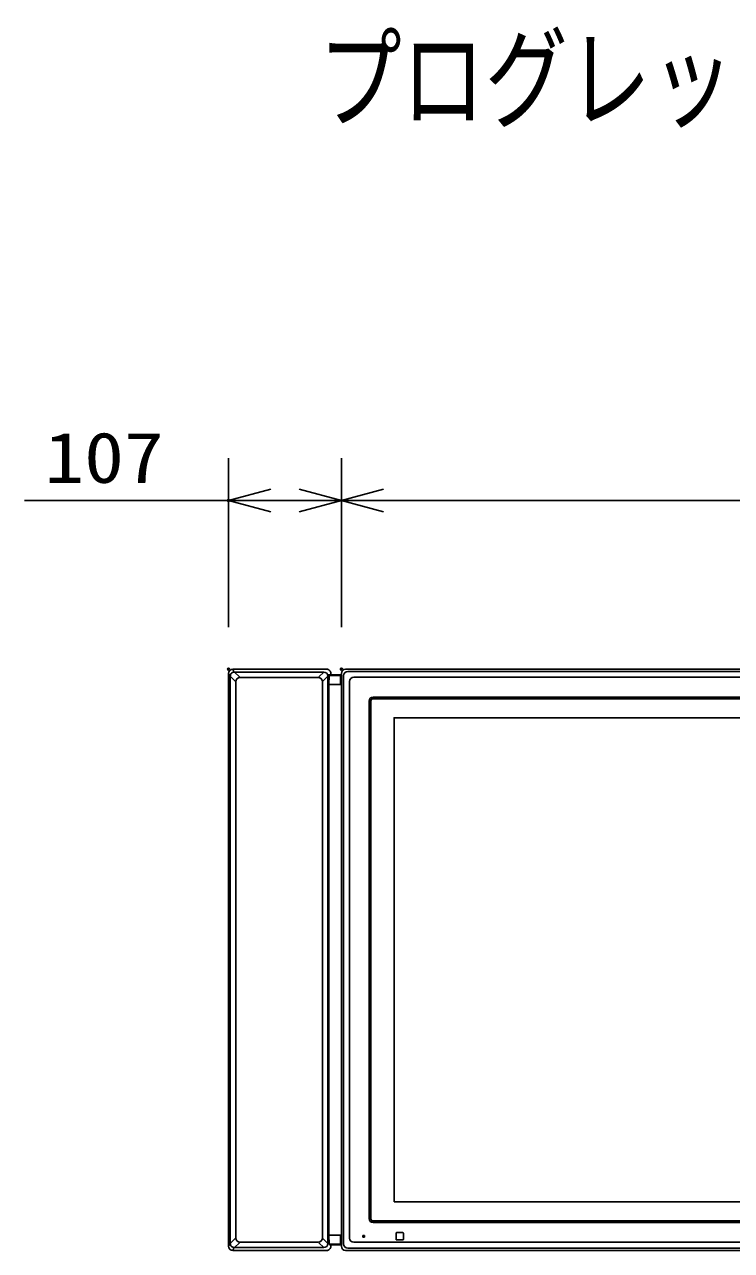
# Model space of a CAD drawing. Units: millimetres, scale not verified. Extents: x -63 to 63, y -57 to 57.
# Drawn here: x -49.4 to -15.9, y -0.7 to 57.4 of the extents above; entities that cross this region are included whole.
import ezdxf
from ezdxf.enums import TextEntityAlignment as Align

# ---------------------------------------------------------------- set-up
doc = ezdxf.new("R2010")
doc.units = ezdxf.units.MM
doc.header["$LTSCALE"] = 0.190236
doc.header["$PDMODE"] = 32
doc.header["$PDSIZE"] = 0.0951
for name, color, linetype in [('0-0_MOJI1', 2, 'Continuous'), ('0-2_GAIKEI', 1, 'Continuous'), ('0-3_WAKU', 3, 'Continuous'), ('0-4_DEFPOINTS', 7, 'Continuous')]:
    doc.layers.add(name, color=color, linetype=linetype)
doc.styles.add('ＭＳ ゴシック', font='')
doc.styles.get('ＭＳ ゴシック').set_extended_font_data('MS Gothic')

# ---------------------------------------------------------------- blocks, each defined once
blk = doc.blocks.new('_OPEN30')
at = {"layer": '0-3_WAKU', "color": 7}
blk.add_line((0, 0), (-1, 0), dxfattribs=at)
blk.add_lwpolyline([(-1, 0.26795), (0, 0), (-1, -0.26795)], dxfattribs=at)

msp = doc.modelspace()

# ---------------------------------------------------------------- linework, layer by layer
at = {"layer": '0-2_GAIKEI', "color": 3}
for p, q in [((-39.7659, 28.855), (-39.7659, 36.855)), ((-34.4142, 28.855), (-34.4142, 36.855)), ((-39.7659, 34.855), (-49.4326, 34.855)), ((-36.4142, 34.855), (-37.7659, 34.855))]:
    msp.add_line(p, q, dxfattribs=at)
at = {"layer": '0-2_GAIKEI', "color": 7}
for p, q in [((-35.1209, 26.8568), (-39.5661, 26.8537)), ((-34.2198, 26.8552), (11.3859, 26.8552)), ((-39.7659, 26.6499), (-39.766, 26.6499)), ((-39.7659, -0.4937), (-39.7659, 26.6499)), ((-34.4828, 26.5845), (-35.0221, 26.5845)), ((-35.0221, 26.5845), (-35.0221, -0.3605)), ((-34.9849, 26.5845), (-34.9849, 26.5545)), ((-34.9208, 26.657), (-34.9207, 26.657)), ((-34.9208, 26.6568), (-34.9208, 26.5845)), ((-34.9207, 26.657), (-34.9207, 26.657)), ((-34.4645, 26.5845), (-34.4828, 26.5845)), ((-34.4645, 26.5845), (-34.4329, 26.5845)), ((-34.4329, 26.5845), (-34.4198, 26.1345)), ((-34.4198, -0.4951), (-34.4198, 26.6552)), ((-34.4198, 26.1345), (-34.4198, 0.0256)), ((-34.4329, -0.4244), (-34.4198, 0.0256)), ((-39.7659, -0.4898), (-39.766, -0.4898)), ((-34.9849, -0.4244), (-34.9849, -0.3944)), ((-34.9208, -0.4967), (-34.9208, -0.4244)), ((-34.9208, -0.497), (-34.9207, -0.497)), ((-34.9207, -0.497), (-34.9207, -0.497)), ((-34.4645, -0.4244), (-34.4329, -0.4244)), ((-35.1209, -0.6967), (-39.5661, -0.6937)), ((-34.2198, -0.6951), (11.3859, -0.6951))]:
    msp.add_line(p, q, dxfattribs=at)
at = {"layer": '0-2_GAIKEI'}
for p, q in [((-34.1137, 26.7491), (11.2797, 26.7491)), ((-39.6836, 26.5223), (-39.6836, -0.3622)), ((-39.6835, 26.5214), (-39.4499, 26.2868)), ((-39.2499, 26.4867), (-39.4862, 26.7223)), ((-35.2571, 26.7204), (-39.4835, 26.7223)), ((-39.4233, 26.2601), (-39.4233, -0.1001)), ((-39.2233, 26.4601), (-35.5176, 26.4601)), ((-35.2569, 26.7204), (-35.4909, 26.4867)), ((-35.3176, -0.1001), (-35.3176, 26.2601)), ((-35.0572, 26.5206), (-35.2909, 26.2867)), ((-35.0572, 26.5204), (-35.0572, -0.3603)), ((-35.0023, 26.5545), (-35.0147, 26.1267)), ((-35.0023, 26.5545), (-34.4654, 26.5545)), ((-34.4654, 26.5545), (-34.4529, 26.1268)), ((-34.3137, 26.5491), (-34.3137, -0.389)), ((-34.0348, 26.2702), (-34.0348, -0.1101)), ((11.0009, 26.4702), (-33.8348, 26.4702)), ((-35.0147, 26.1267), (-34.4529, 26.1267)), ((-35.0147, 26.1267), (-35.0147, 0.0333)), ((-33.0998, 25.3552), (-33.0998, 0.8049)), ((-33.0261, 25.3552), (-33.0261, 0.8049)), ((-33.0198, 25.3552), (-33.0198, 0.8049)), ((10.0859, 25.5352), (-32.9198, 25.5352)), ((10.0859, 25.4615), (-32.9198, 25.4615)), ((10.0859, 25.4552), (-32.9198, 25.4552)), ((-31.9198, 1.6049), (9.0859, 1.6049)), ((10.0859, 0.7049), (-32.9198, 0.7049)), ((-32.9198, 0.6986), (10.0859, 0.6986)), ((-32.9198, 0.6249), (10.0859, 0.6249)), ((-35.0023, -0.3944), (-35.0147, 0.0333)), ((-35.0147, 0.0333), (-34.4529, 0.0333)), ((-34.4654, -0.3944), (-34.4529, 0.0333)), ((-33.4098, -0.0601), (-33.4098, 0.0199)), ((-33.3298, 0.0199), (-33.4098, 0.0199)), ((-33.3298, -0.0601), (-33.3298, 0.0199)), ((-31.8298, -0.1701), (-31.8298, 0.1299)), ((-31.5048, 0.1549), (-31.8048, 0.1549)), ((-31.4798, -0.1701), (-31.4798, 0.1299)), ((-39.6835, -0.3613), (-39.4499, -0.1267)), ((-39.2499, -0.3266), (-39.4862, -0.5622)), ((-35.2571, -0.5603), (-39.4835, -0.5622)), ((-39.2233, -0.3001), (-35.5176, -0.3001)), ((-35.2569, -0.5603), (-35.4909, -0.3266)), ((-35.0572, -0.3606), (-35.2909, -0.1266)), ((-35.0023, -0.3944), (-34.4654, -0.3944)), ((-33.8348, -0.3101), (11.0009, -0.3101)), ((-33.3298, -0.0601), (-33.4098, -0.0601)), ((-31.5048, -0.1951), (-31.8048, -0.1951)), ((-34.1137, -0.589), (11.2797, -0.589))]:
    msp.add_line(p, q, dxfattribs=at)
at = {"layer": '0-2_GAIKEI', "color": 7}
for points in [[(-39.565, 26.854), (-39.5649, 26.854), (-39.5649, 26.854), (-39.5649, 26.854), (-39.5648, 26.854), (-39.5648, 26.854), (-39.5648, 26.854), (-39.5648, 26.854), (-39.5647, 26.854), (-39.5647, 26.854), (-39.5647, 26.854), (-39.5646, 26.854), (-39.5646, 26.854), (-39.5646, 26.854), (-39.5646, 26.854), (-39.5645, 26.854), (-39.5645, 26.854), (-39.5645, 26.854), (-39.5645, 26.854), (-39.5644, 26.854), (-39.5644, 26.854), (-39.5644, 26.854), (-39.5643, 26.854), (-39.5643, 26.854), (-39.5643, 26.8539), (-39.5643, 26.8539), (-39.5642, 26.8539), (-39.5642, 26.8539), (-39.5642, 26.8539), (-39.5642, 26.8539), (-39.5641, 26.8539), (-39.5641, 26.8539), (-39.5641, 26.8539), (-39.564, 26.8539), (-39.564, 26.8539), (-39.564, 26.8539), (-39.564, 26.8539), (-39.5639, 26.8539), (-39.5639, 26.8538), (-39.5639, 26.8538)], [(-39.5639, 26.8538), (-39.5639, 26.8538), (-39.5638, 26.8538), (-39.5638, 26.8538), (-39.5638, 26.8538), (-39.5638, 26.8538), (-39.5637, 26.8538), (-39.5637, 26.8538), (-39.5637, 26.8538), (-39.5636, 26.8538), (-39.5636, 26.8537), (-39.5636, 26.8537)], [(-34.4645, -0.4244), (-34.4828, -0.4244), (-34.9849, -0.4244)], [(-39.565, -0.6939), (-39.5649, -0.6939), (-39.5649, -0.6939), (-39.5649, -0.6939), (-39.5648, -0.6939), (-39.5648, -0.6939), (-39.5648, -0.6939), (-39.5648, -0.6939), (-39.5647, -0.6939), (-39.5647, -0.6939), (-39.5647, -0.6939), (-39.5646, -0.6939), (-39.5646, -0.6939), (-39.5646, -0.6939), (-39.5646, -0.6939), (-39.5645, -0.6939), (-39.5645, -0.6939), (-39.5645, -0.6939), (-39.5645, -0.6939), (-39.5644, -0.6939), (-39.5644, -0.6939), (-39.5644, -0.6939), (-39.5643, -0.6939), (-39.5643, -0.6939), (-39.5643, -0.6939), (-39.5643, -0.6939), (-39.5642, -0.6939), (-39.5642, -0.6939), (-39.5642, -0.6938), (-39.5642, -0.6938), (-39.5641, -0.6938), (-39.5641, -0.6938), (-39.5641, -0.6938), (-39.564, -0.6938), (-39.564, -0.6938), (-39.564, -0.6938), (-39.564, -0.6938), (-39.5639, -0.6938), (-39.5639, -0.6938), (-39.5639, -0.6938)], [(-39.5639, -0.6938), (-39.5639, -0.6938), (-39.5638, -0.6937), (-39.5638, -0.6937), (-39.5638, -0.6937), (-39.5638, -0.6937), (-39.5637, -0.6937), (-39.5637, -0.6937), (-39.5637, -0.6937), (-39.5636, -0.6937), (-39.5636, -0.6937), (-39.5636, -0.6937)]]:
    msp.add_lwpolyline(points, dxfattribs=at)
at = {"layer": '0-2_GAIKEI'}
for points in [[(-39.5636, 26.8537), (-39.5627, 26.8518), (-39.5618, 26.8499), (-39.5609, 26.848), (-39.56, 26.846), (-39.5591, 26.8441), (-39.5583, 26.8422), (-39.5574, 26.8402), (-39.5565, 26.8383), (-39.5556, 26.8364), (-39.5547, 26.8345), (-39.5538, 26.8325), (-39.5529, 26.8306), (-39.552, 26.8287), (-39.5511, 26.8268), (-39.5503, 26.8248), (-39.5494, 26.8229), (-39.5485, 26.821), (-39.5476, 26.819), (-39.5467, 26.8171), (-39.5458, 26.8152), (-39.5449, 26.8133), (-39.544, 26.8113), (-39.5431, 26.8094), (-39.5423, 26.8075), (-39.5414, 26.8056), (-39.5405, 26.8036), (-39.5396, 26.8017), (-39.5387, 26.7998), (-39.5378, 26.7978), (-39.5369, 26.7959), (-39.536, 26.794), (-39.5352, 26.7921), (-39.5343, 26.7901), (-39.5334, 26.7882), (-39.5325, 26.7863), (-39.5316, 26.7843), (-39.5307, 26.7824), (-39.5298, 26.7805), (-39.5289, 26.7786)], [(-39.5289, 26.7786), (-39.5281, 26.7766), (-39.5272, 26.7747), (-39.5263, 26.7728), (-39.5254, 26.7708), (-39.5245, 26.7689), (-39.5236, 26.767), (-39.5227, 26.7651), (-39.5219, 26.7631), (-39.521, 26.7612), (-39.5201, 26.7593), (-39.5192, 26.7573)], [(-39.7556, 26.6296), (-39.7565, 26.6315), (-39.7575, 26.6333), (-39.7584, 26.6352), (-39.7593, 26.637), (-39.7603, 26.6388), (-39.7612, 26.6407), (-39.7622, 26.6425), (-39.7631, 26.6444), (-39.7641, 26.6462), (-39.765, 26.6481), (-39.7659, 26.6499)], [(-39.7188, 26.5577), (-39.7197, 26.5595), (-39.7207, 26.5614), (-39.7216, 26.5632), (-39.7225, 26.565), (-39.7235, 26.5669), (-39.7244, 26.5687), (-39.7254, 26.5706), (-39.7263, 26.5724), (-39.7273, 26.5743), (-39.7282, 26.5761), (-39.7292, 26.578), (-39.7301, 26.5798), (-39.731, 26.5816), (-39.732, 26.5835), (-39.7329, 26.5853), (-39.7339, 26.5872), (-39.7348, 26.589), (-39.7358, 26.5909), (-39.7367, 26.5927), (-39.7376, 26.5946), (-39.7386, 26.5964), (-39.7395, 26.5983), (-39.7405, 26.6001), (-39.7414, 26.6019), (-39.7424, 26.6038), (-39.7433, 26.6056), (-39.7443, 26.6075), (-39.7452, 26.6093), (-39.7461, 26.6112), (-39.7471, 26.613), (-39.748, 26.6149), (-39.749, 26.6167), (-39.7499, 26.6185), (-39.7509, 26.6204), (-39.7518, 26.6222), (-39.7527, 26.6241), (-39.7537, 26.6259), (-39.7546, 26.6278), (-39.7556, 26.6296)], [(-31.9198, 1.6049), (-31.9198, 24.5552), (9.0859, 24.5552)], [(-39.7556, -0.4695), (-39.7565, -0.4714), (-39.7575, -0.4732), (-39.7584, -0.4751), (-39.7593, -0.4769), (-39.7603, -0.4788), (-39.7612, -0.4806), (-39.7622, -0.4825), (-39.7631, -0.4843), (-39.7641, -0.4861), (-39.765, -0.488), (-39.7659, -0.4898)], [(-39.7188, -0.3976), (-39.7197, -0.3994), (-39.7207, -0.4013), (-39.7216, -0.4031), (-39.7225, -0.405), (-39.7235, -0.4068), (-39.7244, -0.4087), (-39.7254, -0.4105), (-39.7263, -0.4123), (-39.7273, -0.4142), (-39.7282, -0.416), (-39.7292, -0.4179), (-39.7301, -0.4197), (-39.731, -0.4216), (-39.732, -0.4234), (-39.7329, -0.4253), (-39.7339, -0.4271), (-39.7348, -0.4289), (-39.7358, -0.4308), (-39.7367, -0.4326), (-39.7376, -0.4345), (-39.7386, -0.4363), (-39.7395, -0.4382), (-39.7405, -0.44), (-39.7414, -0.4419), (-39.7424, -0.4437), (-39.7433, -0.4456), (-39.7443, -0.4474), (-39.7452, -0.4492), (-39.7461, -0.4511), (-39.7471, -0.4529), (-39.748, -0.4548), (-39.749, -0.4566), (-39.7499, -0.4585), (-39.7509, -0.4603), (-39.7518, -0.4622), (-39.7527, -0.464), (-39.7537, -0.4658), (-39.7546, -0.4677), (-39.7556, -0.4695)], [(-39.5636, -0.6937), (-39.5627, -0.6917), (-39.5618, -0.6898), (-39.5609, -0.6879), (-39.56, -0.686), (-39.5591, -0.684), (-39.5583, -0.6821), (-39.5574, -0.6802), (-39.5565, -0.6782), (-39.5556, -0.6763), (-39.5547, -0.6744), (-39.5538, -0.6725), (-39.5529, -0.6705), (-39.552, -0.6686), (-39.5511, -0.6667), (-39.5503, -0.6647), (-39.5494, -0.6628), (-39.5485, -0.6609), (-39.5476, -0.659), (-39.5467, -0.657), (-39.5458, -0.6551), (-39.5449, -0.6532), (-39.544, -0.6513), (-39.5431, -0.6493), (-39.5423, -0.6474), (-39.5414, -0.6455), (-39.5405, -0.6435), (-39.5396, -0.6416), (-39.5387, -0.6397), (-39.5378, -0.6378), (-39.5369, -0.6358), (-39.536, -0.6339), (-39.5352, -0.632), (-39.5343, -0.63), (-39.5334, -0.6281), (-39.5325, -0.6262), (-39.5316, -0.6243), (-39.5307, -0.6223), (-39.5298, -0.6204), (-39.5289, -0.6185)], [(-39.5289, -0.6185), (-39.5281, -0.6165), (-39.5272, -0.6146), (-39.5263, -0.6127), (-39.5254, -0.6108), (-39.5245, -0.6088), (-39.5236, -0.6069), (-39.5227, -0.605), (-39.5219, -0.603), (-39.521, -0.6011), (-39.5201, -0.5992), (-39.5192, -0.5973), (-39.5192, -0.5973)]]:
    msp.add_lwpolyline(points, dxfattribs=at)
at = {"layer": '0-2_GAIKEI', "color": 7}
for centre, start, end in [((-39.5659, 26.6537), 90.03983, 180), ((-35.1208, 26.6568), 0, 90.03983), ((-34.2198, 26.6552), 90, 180), ((-34.2198, 26.6552), 90, 180), ((-39.5659, -0.4937), 180, 269.96017), ((-35.1208, -0.4967), 269.96017, 0), ((-34.2198, -0.4951), 180, 270), ((-34.2198, -0.4951), 180, 270)]:
    msp.add_arc(centre, 0.2, start, end, dxfattribs=at)
at = {"layer": '0-2_GAIKEI'}
for centre, radius, start, end in [((-34.1137, 26.5491), 0.2, 90, 180), ((-39.4836, 26.5223), 0.2, 89.97396, 180), ((-39.2233, 26.2601), 0.2, 90, 180), ((-35.5176, 26.2601), 0.2, 0, 90), ((-35.2572, 26.5204), 0.2, 0, 89.97396), ((-33.8348, 26.2702), 0.2, 90, 180), ((-32.9198, 25.3552), 0.18, 90, 180), ((-32.9198, 25.3552), 0.1063, 90, 180), ((-32.9198, 25.3552), 0.1, 90, 180), ((-32.9198, 0.8049), 0.18, 180, 270), ((-32.9198, 0.8049), 0.1063, 180, 270), ((-32.9198, 0.8049), 0.1, 180, 270), ((-31.8048, 0.1299), 0.025, 90, 180), ((-31.5048, 0.1299), 0.025, 0, 90), ((-39.4836, -0.3622), 0.2, 180, 270.02604), ((-39.2233, -0.1001), 0.2, 180, 270), ((-35.5176, -0.1001), 0.2, 270, 0), ((-35.2572, -0.3603), 0.2, 270.02604, 360), ((-34.1137, -0.389), 0.2, 180, 270), ((-33.8348, -0.1101), 0.2, 180, 270), ((-31.8048, -0.1701), 0.025, 180, 270), ((-31.5048, -0.1701), 0.025, 270, 0)]:
    msp.add_arc(centre, radius, start, end, dxfattribs=at)
at = {"layer": '0-3_WAKU'}
for p, q in [((-34.4198, 28.855), (-34.4198, 36.855)), ((-32.4198, 34.855), (9.5859, 34.855))]:
    msp.add_line(p, q, dxfattribs=at)
at = {"layer": '0-3_WAKU', "color": 7}
for p in [(-39.7659, 34.855), (-39.7659, 26.855), (-34.4142, 26.855)]:
    msp.add_point(p, dxfattribs=at)
at = {"layer": '0-4_DEFPOINTS'}
msp.add_point((-34.4198, 26.855), dxfattribs=at)

# ---------------------------------------------------------------- block references
at = {"layer": '0-2_GAIKEI', "xscale": 2, "yscale": 2, "rotation": 180}
msp.add_blockref('_OPEN30', (-39.7659, 34.855), dxfattribs=at)
at = {"layer": '0-2_GAIKEI', "xscale": 2, "yscale": 2}
msp.add_blockref('_OPEN30', (-34.4142, 34.855), dxfattribs=at)
at = {"layer": '0-3_WAKU', "xscale": 2, "yscale": 2, "rotation": 180}
msp.add_blockref('_OPEN30', (-34.4198, 34.855), dxfattribs=at)

# ---------------------------------------------------------------- texts
at = {"layer": '0-0_MOJI1', "style": 'ＭＳ ゴシック', "width": 0.75}
msp.add_text('プログレッシブワイドプラズマディスプレイ（ＳＰ付）', height=3.848, dxfattribs=at).set_placement((-35.5001, 51.7599), align=Align.BOTTOM_LEFT)
at = {"layer": '0-2_GAIKEI', "color": 3, "style": 'ＭＳ ゴシック', "width": 1.15}
msp.add_text('107', height=2.406, dxfattribs=at).set_placement((-48.4864, 34.9646), align=Align.BOTTOM_LEFT)

doc.saveas('drawing.dxf')
